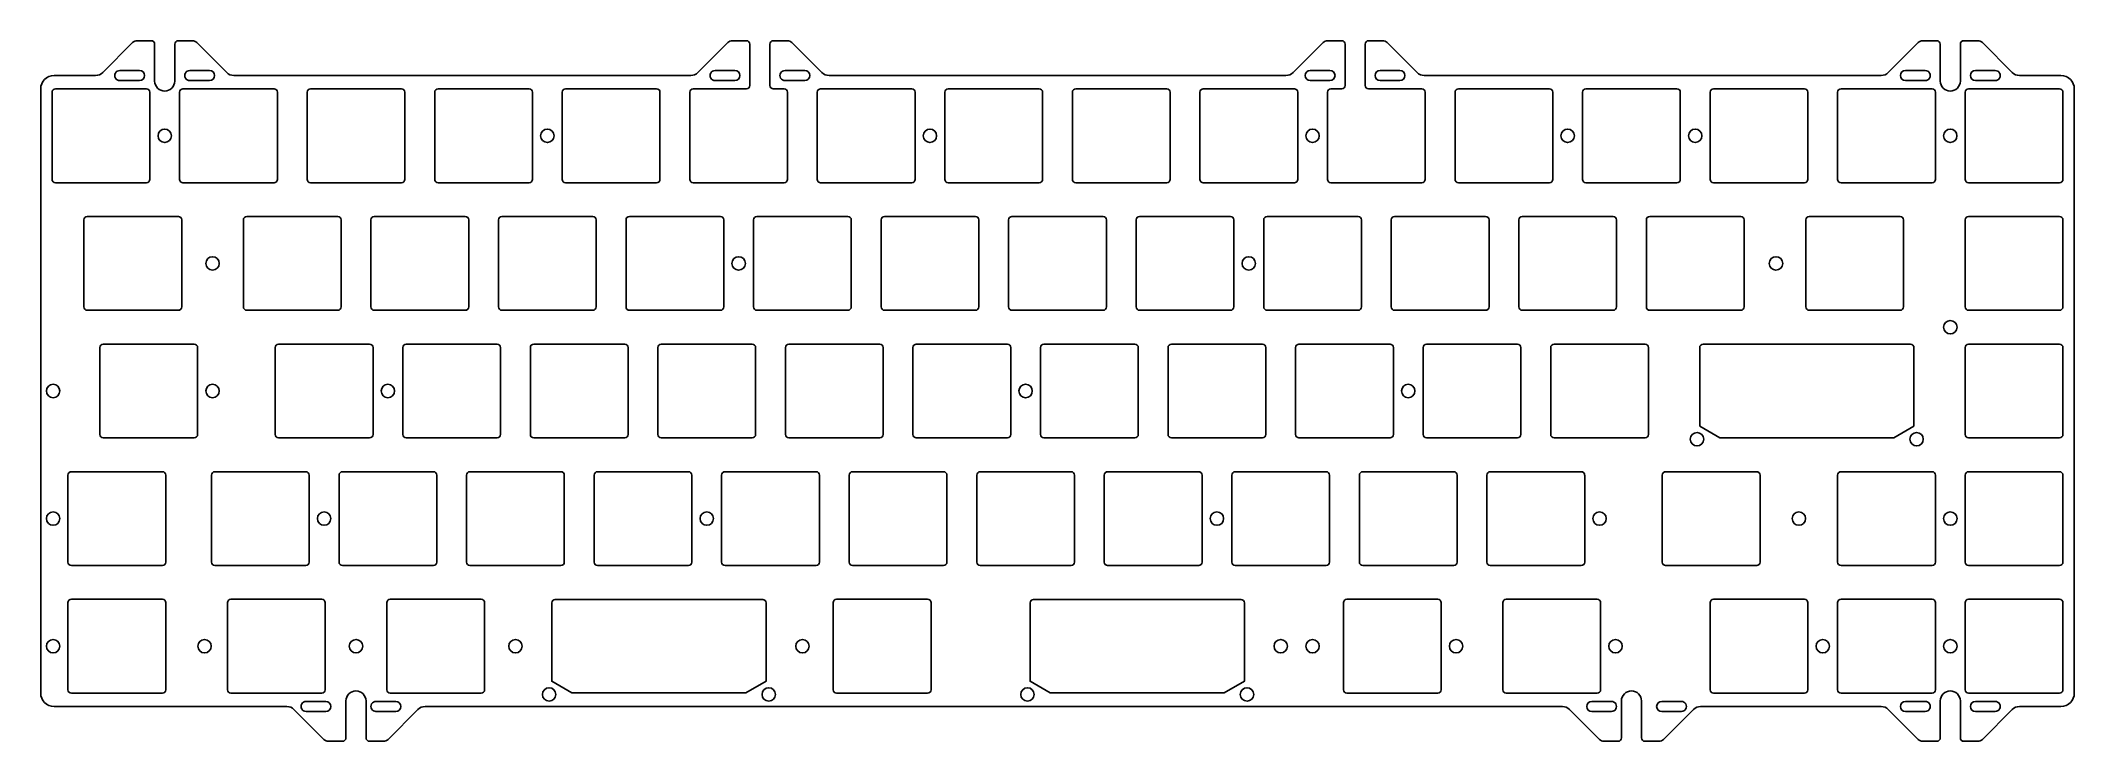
# Model space of a CAD drawing. Header units: millimetres. Extents: x -9 to 295, y -90 to 14.
import ezdxf

# ---------------------------------------------------------------- set-up
doc = ezdxf.new("R2010")
doc.units = ezdxf.units.MM
doc.layers.get('0').update_dxf_attribs({"linetype": 'CONTINUOUS'})
doc.layers.add('BLACK', color=7, linetype='CONTINUOUS')
doc.layers.add('Edge.Cuts', color=53, linetype='CONTINUOUS')

msp = doc.modelspace()

# ---------------------------------------------------------------- linework, layer by layer
for points in [[(240.35, 6.5), (240.35, -6.5, 0.4142123908), (240.85, -7), (254.45, -7, 0.4142135624), (254.95, -6.5), (254.95, 6.5, 0.4142135624), (254.45, 7), (240.85, 7, 0.4142123908)], [(259.4, 6.5), (259.4, -6.5, 0.4142123908), (259.9, -7), (273.5, -7, 0.4142135624), (274, -6.5), (274, 6.5, 0.4142135624), (273.5, 7), (259.9, 7, 0.4142123908)], [(254.6375, -12.55), (254.6375, -25.55, 0.4142123908), (255.1375, -26.05), (268.7375, -26.05, 0.4142135624), (269.2375, -25.55), (269.2375, -12.55, 0.4142135624), (268.7375, -12.05), (255.1375, -12.05, 0.4142123908)], [(238.79375, -31.625), (238.79375, -43.343), (241.79375, -45.075), (267.79375, -45.075), (270.79375, -43.343), (270.79375, -31.625, 0.4142135624), (270.29375, -31.125), (239.29375, -31.125, 0.4142123908)], [(9.18125, -64.15, 0.4142135624), (9.68125, -63.65), (9.68125, -50.65, 0.4142135624), (9.18125, -50.15), (-4.41875, -50.15, 0.4142123908), (-4.91875, -50.65), (-4.91875, -63.65, 0.4142123908), (-4.41875, -64.15)], [(30.6125, -64.15, 0.4142135624), (31.1125, -63.65), (31.1125, -50.65, 0.4142135624), (30.6125, -50.15), (17.0125, -50.15, 0.4142123908), (16.5125, -50.65), (16.5125, -63.65, 0.4142123908), (17.0125, -64.15)], [(-4.91875, -69.700025), (-4.91875, -82.700025, 0.4142123908), (-4.41875, -83.200025), (9.18125, -83.200025, 0.4142135624), (9.68125, -82.700025), (9.68125, -69.700025, 0.4142135624), (9.18125, -69.200025), (-4.41875, -69.200025, 0.4142123908)], [(18.89375, -69.700025), (18.89375, -82.700025, 0.4142123908), (19.39375, -83.200025), (32.99375, -83.200025, 0.4142135624), (33.49375, -82.700025), (33.49375, -69.700025, 0.4142135624), (32.99375, -69.200025), (19.39375, -69.200025, 0.4142123908)], [(42.70625, -69.700025), (42.70625, -82.700025, 0.4142123908), (43.20625, -83.200025), (56.80625, -83.200025, 0.4142135624), (57.30625, -82.700025), (57.30625, -69.700025, 0.4142135624), (56.80625, -69.200025), (43.20625, -69.200025, 0.4142123908)], [(67.34375, -69.725025), (67.34375, -81.443025), (70.34375, -83.175025), (96.34375, -83.175025), (99.34375, -81.443025), (99.34375, -69.725025, 0.4142135624), (98.84375, -69.225025), (67.84375, -69.225025, 0.4142123908)], [(109.38125, -69.700025), (109.38125, -82.700025, 0.4142123908), (109.88125, -83.200025), (123.48125, -83.200025, 0.4142135624), (123.98125, -82.700025), (123.98125, -69.700025, 0.4142135624), (123.48125, -69.200025), (109.88125, -69.200025, 0.4142123908)], [(138.78125, -69.725025), (138.78125, -81.443025), (141.78125, -83.175025), (167.78125, -83.175025), (170.78125, -81.443025), (170.78125, -69.725025, 0.4142135624), (170.28125, -69.225025), (139.28125, -69.225025, 0.4142123908)], [(185.58125, -69.700025), (185.58125, -82.700025, 0.4142123908), (186.08125, -83.200025), (199.68125, -83.200025, 0.4142135624), (200.18125, -82.700025), (200.18125, -69.700025, 0.4142135624), (199.68125, -69.200025), (186.08125, -69.200025, 0.4142123908)], [(209.39375, -69.700025), (209.39375, -82.700025, 0.4142123908), (209.89375, -83.200025), (223.49375, -83.200025, 0.4142135624), (223.99375, -82.700025), (223.99375, -69.700025, 0.4142135624), (223.49375, -69.200025), (209.89375, -69.200025, 0.4142123908)]]:
    msp.add_lwpolyline(points, format="xyb", close=True)
for centre in [(238.125, 0), (276.225, 0), (238.39375, -45.3), (271.193714, -45.3), (-7.14375, -57.15), (176.2125, -76.2), (180.975, -76.2), (202.405114, -76.2), (66.94375, -83.4), (99.743749, -83.4), (138.38125, -83.4), (171.18125, -83.4)]:
    msp.add_circle(centre, 1)
at = {"layer": 'BLACK', "linetype": 'Continuous'}
for p, q in [((-0.15625, -31.6), (-0.15625, -44.6)), ((13.94375, -31.1), (0.343751, -31.1)), ((14.44375, -44.6), (14.44375, -31.6)), ((0.343751, -45.1), (13.94375, -45.1))]:
    msp.add_line(p, q, dxfattribs=at)
at = {"layer": 'BLACK'}
for centre, radius, start, end in [((0.343751, -31.600001), 0.500001, 90, 179.99988541), ((13.94375, -31.6), 0.5, 0, 90), ((0.343751, -44.599999), 0.500001, 180.00011459, 270), ((13.94375, -44.6), 0.5, 270, 0)]:
    msp.add_arc(centre, radius, start, end, dxfattribs=at)
at = {"layer": 'Edge.Cuts', "linetype": 'Continuous'}
for p, q in [((0.264342, 9.439359), (4.732109, 13.907126)), ((5.439215, 14.20002), (7.525002, 14.20002)), ((8.025002, 13.70002), (8.025002, 8.17502)), ((11.025002, 8.17502), (11.025002, 13.70002)), ((11.525002, 14.20002), (13.610788, 14.20002)), ((14.317895, 13.907126), (18.785662, 9.43936)), ((89.164341, 9.439359), (93.632108, 13.907126)), ((94.339214, 14.20002), (96.425001, 14.20002)), ((96.925001, 13.70002), (96.925001, 7.5)), ((99.925001, 13.70002), (99.925001, 7.5)), ((100.425001, 14.20002), (102.510787, 14.20002)), ((103.217894, 13.907126), (107.685661, 9.43936)), ((178.06434, 9.43936), (182.532107, 13.907126)), ((183.239213, 14.20002), (185.325, 14.20002)), ((185.827271, 13.70002), (185.827271, 7.5)), ((188.827271, 13.70002), (188.827271, 7.5)), ((189.325, 14.20002), (191.410786, 14.20002)), ((192.117893, 13.907126), (196.58566, 9.43936)), ((266.964339, 9.43936), (271.432106, 13.907126)), ((272.139212, 14.20002), (274.224999, 14.20002)), ((274.724999, 13.70002), (274.724999, 8.17502)), ((277.724999, 8.17502), (277.724999, 13.70002)), ((278.224999, 14.20002), (280.310785, 14.20002)), ((281.017892, 13.907126), (285.485659, 9.43936)), ((2.825002, 9.75002), (5.775002, 9.75002)), ((13.275002, 9.75002), (16.225002, 9.75002)), ((91.725001, 9.75002), (94.675001, 9.75002)), ((102.175001, 9.75002), (105.125001, 9.75002)), ((180.625, 9.75002), (183.575, 9.75002)), ((191.075, 9.75002), (194.025, 9.75002)), ((272.474999, 9.75002), (269.524999, 9.75002)), ((282.924999, 9.75002), (279.974999, 9.75002)), ((-9, -83.199996), (-9, 7.00002)), ((-7.298864, 6.499999), (-7.298864, -6.499999)), ((-7, 9.00002), (-0.796319, 9.00002)), ((6.801136, 7), (-6.798863, 7)), ((5.775002, 8.25002), (2.825002, 8.25002)), ((7.301136, -6.5), (7.301136, 6.5)), ((11.751136, 6.5), (11.751136, -6.5)), ((25.851136, 7), (12.251136, 7)), ((16.225002, 8.25002), (13.275002, 8.25002)), ((19.846322, 9.00002), (88.10368, 9.00002)), ((26.351136, -6.5), (26.351136, 6.5)), ((30.801136, 6.5), (30.801136, -6.5)), ((44.901136, 7), (31.301136, 7)), ((45.401136, -6.5), (45.401136, 6.5)), ((49.851136, 6.5), (49.851136, -6.5)), ((63.951136, 7), (50.351136, 7)), ((64.451136, -6.5), (64.451136, 6.5)), ((68.901136, 6.5), (68.901136, -6.5)), ((83.001136, 7), (69.401136, 7)), ((83.501136, -6.5), (83.501136, 6.5)), ((87.951136, 6.5), (87.951136, -6.5)), ((96.425001, 7), (88.451136, 7)), ((94.675001, 8.25002), (91.725001, 8.25002)), ((100.425001, 7), (102.051136, 7)), ((105.125001, 8.25002), (102.175001, 8.25002)), ((102.551136, -6.5), (102.551136, 6.5)), ((107.001136, 6.5), (107.001136, -6.5)), ((121.101136, 7), (107.501136, 7)), ((108.746321, 9.00002), (177.003679, 9.00002)), ((121.601136, -6.5), (121.601136, 6.5)), ((126.051136, 6.5), (126.051136, -6.5)), ((140.151136, 7), (126.551136, 7)), ((140.651136, -6.5), (140.651136, 6.5)), ((145.101136, 6.5), (145.101136, -6.5)), ((159.201136, 7), (145.601136, 7)), ((159.701136, -6.5), (159.701136, 6.5)), ((164.151136, 6.5), (164.151136, -6.5)), ((178.251136, 7), (164.651136, 7)), ((178.751136, -6.5), (178.751136, 6.5)), ((183.575, 8.25002), (180.625, 8.25002)), ((183.201136, 6.5), (183.201136, -6.5)), ((185.327271, 7), (183.701136, 7)), ((189.327271, 7), (197.301136, 7)), ((194.025, 8.25002), (191.075, 8.25002)), ((197.64632, 9.00002), (265.903678, 9.00002)), ((197.801136, -6.5), (197.801136, 6.5)), ((202.251136, 6.5), (202.251136, -6.5)), ((216.351136, 7), (202.751136, 7)), ((216.851136, -6.5), (216.851136, 6.5)), ((221.301136, 6.5), (221.301136, -6.5)), ((235.401136, 7), (221.801136, 7)), ((235.901136, -6.5), (235.901136, 6.5)), ((269.524999, 8.25002), (272.474999, 8.25002)), ((278.451136, 6.5), (278.451136, -6.5)), ((292.551136, 7), (278.951136, 7)), ((279.974999, 8.25002), (282.924999, 8.25002)), ((286.546319, 9.00002), (292.750058, 9.00002)), ((293.051136, -6.5), (293.051136, 6.5)), ((294.750058, 7.00002), (294.750058, -83.199996)), ((-6.798864, -7), (6.801136, -7)), ((12.251136, -7), (25.851136, -7)), ((31.301136, -7), (44.901136, -7)), ((50.351136, -7), (63.951136, -7)), ((69.401136, -7), (83.001136, -7)), ((88.451136, -7), (102.051136, -7)), ((107.501136, -7), (121.101136, -7)), ((126.551136, -7), (140.151136, -7)), ((145.601136, -7), (159.201136, -7)), ((164.651136, -7), (178.251136, -7)), ((183.701136, -7), (197.301136, -7)), ((202.751136, -7), (216.351136, -7)), ((221.801136, -7), (235.401136, -7)), ((278.951136, -7), (292.551136, -7)), ((11.563636, -12.05), (-2.036363, -12.05)), ((35.376136, -12.05), (21.776136, -12.05)), ((54.426136, -12.05), (40.826136, -12.05)), ((73.476136, -12.05), (59.876136, -12.05)), ((92.526136, -12.05), (78.926136, -12.05)), ((111.576136, -12.05), (97.976136, -12.05)), ((130.626136, -12.05), (117.026136, -12.05)), ((149.676136, -12.05), (136.076136, -12.05)), ((168.726136, -12.05), (155.126136, -12.05)), ((187.776136, -12.05), (174.176136, -12.05)), ((206.826136, -12.05), (193.226136, -12.05)), ((225.876136, -12.05), (212.276136, -12.05)), ((244.926136, -12.05), (231.326136, -12.05)), ((292.551136, -12.05), (278.951136, -12.05)), ((-2.536364, -12.550001), (-2.536364, -25.549999)), ((12.063636, -25.55), (12.063636, -12.55)), ((21.276136, -12.55), (21.276136, -25.55)), ((35.876136, -25.55), (35.876136, -12.55)), ((40.326136, -12.55), (40.326136, -25.55)), ((54.926136, -25.55), (54.926136, -12.55)), ((59.376136, -12.55), (59.376136, -25.55)), ((73.976136, -25.55), (73.976136, -12.55)), ((78.426136, -12.55), (78.426136, -25.55)), ((93.026136, -25.55), (93.026136, -12.55)), ((97.476136, -12.55), (97.476136, -25.55)), ((112.076136, -25.55), (112.076136, -12.55)), ((116.526136, -12.55), (116.526136, -25.55)), ((131.126136, -25.55), (131.126136, -12.55)), ((135.576136, -12.55), (135.576136, -25.55)), ((150.176136, -25.55), (150.176136, -12.55)), ((154.626136, -12.55), (154.626136, -25.55)), ((169.226136, -25.55), (169.226136, -12.55)), ((173.676136, -12.55), (173.676136, -25.55)), ((188.276136, -25.55), (188.276136, -12.55)), ((192.726136, -12.55), (192.726136, -25.55)), ((207.326136, -25.55), (207.326136, -12.55)), ((211.776136, -12.55), (211.776136, -25.55)), ((226.376136, -25.55), (226.376136, -12.55)), ((230.826136, -12.55), (230.826136, -25.55)), ((245.426136, -25.55), (245.426136, -12.55)), ((278.451136, -12.55), (278.451136, -25.55)), ((293.051136, -25.55), (293.051136, -12.55)), ((-2.036363, -26.05), (11.563636, -26.05)), ((21.776136, -26.05), (35.376136, -26.05)), ((40.826136, -26.05), (54.426136, -26.05)), ((59.876136, -26.05), (73.476136, -26.05)), ((78.926136, -26.05), (92.526136, -26.05)), ((97.976136, -26.05), (111.576136, -26.05)), ((117.026136, -26.05), (130.626136, -26.05)), ((136.076136, -26.05), (149.676136, -26.05)), ((155.126136, -26.05), (168.726136, -26.05)), ((174.176136, -26.05), (187.776136, -26.05)), ((193.226136, -26.05), (206.826136, -26.05)), ((212.276136, -26.05), (225.876136, -26.05)), ((231.326136, -26.05), (244.926136, -26.05)), ((278.951136, -26.05), (292.551136, -26.05)), ((26.038636, -31.6), (26.038636, -44.6)), ((40.138636, -31.1), (26.538636, -31.1)), ((40.638636, -44.6), (40.638636, -31.6)), ((45.088636, -31.6), (45.088636, -44.6)), ((59.188636, -31.1), (45.588636, -31.1)), ((59.688636, -44.6), (59.688636, -31.6)), ((64.138636, -31.6), (64.138636, -44.6)), ((78.238636, -31.1), (64.638636, -31.1)), ((78.738636, -44.6), (78.738636, -31.6)), ((83.188636, -31.6), (83.188636, -44.6)), ((97.288636, -31.1), (83.688636, -31.1)), ((97.788636, -44.6), (97.788636, -31.6)), ((102.238636, -31.6), (102.238636, -44.6)), ((116.338636, -31.1), (102.738636, -31.1)), ((116.838636, -44.6), (116.838636, -31.6)), ((121.288636, -31.6), (121.288636, -44.6)), ((135.388636, -31.1), (121.788636, -31.1)), ((135.888636, -44.6), (135.888636, -31.6)), ((140.338636, -31.6), (140.338636, -44.6)), ((154.438636, -31.1), (140.838636, -31.1)), ((154.938636, -44.6), (154.938636, -31.6)), ((159.388636, -31.6), (159.388636, -44.6)), ((173.488636, -31.1), (159.888636, -31.1)), ((173.988636, -44.6), (173.988636, -31.6)), ((178.438636, -31.6), (178.438636, -44.6)), ((192.538636, -31.1), (178.938636, -31.1)), ((193.038636, -44.6), (193.038636, -31.6)), ((197.488636, -31.6), (197.488636, -44.6)), ((211.588636, -31.1), (197.988636, -31.1)), ((212.088636, -44.6), (212.088636, -31.6)), ((216.538636, -31.6), (216.538636, -44.6)), ((230.638636, -31.1), (217.038636, -31.1)), ((231.138636, -44.6), (231.138636, -31.6)), ((278.451136, -31.6), (278.451136, -44.6)), ((292.551136, -31.1), (278.951136, -31.1)), ((293.051136, -44.6), (293.051136, -31.6)), ((26.538636, -45.1), (40.138636, -45.1)), ((45.588636, -45.1), (59.188636, -45.1)), ((64.638636, -45.1), (78.238636, -45.1)), ((83.688636, -45.1), (97.288636, -45.1)), ((102.738636, -45.1), (116.338636, -45.1)), ((121.788636, -45.1), (135.388636, -45.1)), ((140.838636, -45.1), (154.438636, -45.1)), ((159.888636, -45.1), (173.488636, -45.1)), ((178.938636, -45.1), (192.538636, -45.1)), ((197.988636, -45.1), (211.588636, -45.1)), ((217.038636, -45.1), (230.638636, -45.1)), ((278.951136, -45.1), (292.551136, -45.1)), ((35.563636, -50.65), (35.563636, -63.65)), ((49.663636, -50.15), (36.063636, -50.15)), ((50.163636, -63.65), (50.163636, -50.65)), ((54.613636, -50.65), (54.613636, -63.65)), ((68.713636, -50.15), (55.113636, -50.15)), ((69.213636, -63.65), (69.213636, -50.65)), ((73.663636, -50.65), (73.663636, -63.65)), ((87.763636, -50.15), (74.163636, -50.15)), ((88.263636, -63.65), (88.263636, -50.65)), ((92.713636, -50.65), (92.713636, -63.65)), ((106.813636, -50.15), (93.213636, -50.15)), ((107.313636, -63.65), (107.313636, -50.65)), ((111.763636, -50.65), (111.763636, -63.65)), ((125.863636, -50.15), (112.263636, -50.15)), ((126.363636, -63.65), (126.363636, -50.65)), ((130.813636, -50.65), (130.813636, -63.65)), ((144.913636, -50.15), (131.313636, -50.15)), ((145.413636, -63.65), (145.413636, -50.65)), ((149.863636, -50.65), (149.863636, -63.65)), ((163.963636, -50.15), (150.363636, -50.15)), ((164.463636, -63.65), (164.463636, -50.65)), ((168.913636, -50.65), (168.913636, -63.65)), ((183.013636, -50.15), (169.413636, -50.15)), ((183.513636, -63.65), (183.513636, -50.65)), ((187.963636, -50.65), (187.963636, -63.65)), ((202.063636, -50.15), (188.463636, -50.15)), ((202.563636, -63.65), (202.563636, -50.65)), ((207.013636, -50.65), (207.013636, -63.65)), ((221.113636, -50.15), (207.513636, -50.15)), ((221.613636, -63.65), (221.613636, -50.65)), ((233.207386, -50.65), (233.207386, -63.656801)), ((247.307236, -50.15), (233.707386, -50.15)), ((247.807386, -63.65), (247.807386, -50.657272)), ((259.401136, -50.65), (259.401136, -63.65)), ((273.501136, -50.15), (259.901136, -50.15)), ((274.001136, -63.65), (274.001136, -50.65)), ((278.451136, -50.65), (278.451136, -63.65)), ((292.551136, -50.15), (278.951136, -50.15)), ((293.051136, -63.65), (293.051136, -50.65)), ((36.063636, -64.15), (49.663636, -64.15)), ((55.113636, -64.15), (68.713636, -64.15)), ((74.163636, -64.15), (87.763636, -64.15)), ((93.213636, -64.15), (106.813636, -64.15)), ((112.263636, -64.15), (125.863636, -64.15)), ((131.313636, -64.15), (144.913636, -64.15)), ((150.363636, -64.15), (163.963636, -64.15)), ((169.413636, -64.15), (183.013636, -64.15)), ((188.463636, -64.15), (202.063636, -64.15)), ((207.513636, -64.15), (221.113636, -64.15)), ((233.707536, -64.15), (247.307386, -64.15)), ((259.901136, -64.15), (273.501136, -64.15)), ((278.951136, -64.15), (292.551136, -64.15)), ((240.351136, -69.7), (240.351136, -82.7)), ((254.451136, -69.2), (240.851136, -69.2)), ((254.951136, -82.7), (254.951136, -69.7)), ((259.401136, -69.7), (259.401136, -82.7)), ((273.501136, -69.2), (259.901136, -69.2)), ((274.001136, -82.7), (274.001136, -69.7)), ((278.451136, -69.7), (278.451136, -82.7)), ((292.551136, -69.2), (278.951136, -69.2)), ((293.051136, -82.7), (293.051136, -69.7)), ((33.583327, -84.449996), (30.633331, -84.449996)), ((36.595067, -84.374996), (36.595067, -89.899996)), ((39.595067, -89.899996), (39.595067, -84.374996)), ((44.033327, -84.449996), (41.083331, -84.449996)), ((225.616669, -84.449996), (222.666669, -84.449996)), ((227.104933, -84.374996), (227.104933, -89.899996)), ((230.104933, -89.899996), (230.104933, -84.374996)), ((236.066665, -84.449996), (233.116669, -84.449996)), ((240.851136, -83.2), (254.451136, -83.2)), ((259.901136, -83.2), (273.501136, -83.2)), ((272.474999, -84.449996), (269.524999, -84.449996)), ((274.724999, -84.374996), (274.724999, -89.899996)), ((277.724999, -89.899996), (277.724999, -84.374996)), ((278.951136, -83.2), (292.551136, -83.2)), ((282.924999, -84.449996), (279.974999, -84.449996)), ((27.773747, -85.199996), (-7, -85.199996)), ((33.302174, -90.107102), (28.834407, -85.639335)), ((30.633331, -85.949996), (33.583331, -85.949996)), ((41.083331, -85.949996), (44.033331, -85.949996)), ((47.355727, -85.639335), (42.88796, -90.107102)), ((218.283613, -85.199996), (48.416388, -85.199996)), ((223.81204, -90.107102), (219.344273, -85.639335)), ((222.666669, -85.949996), (225.616669, -85.949996)), ((233.116669, -85.949996), (236.066669, -85.949996)), ((237.865594, -85.639335), (233.397827, -90.107102)), ((265.903678, -85.199996), (238.926254, -85.199996)), ((271.432106, -90.107102), (266.964339, -85.639335)), ((269.524999, -85.949996), (272.474999, -85.949996)), ((279.974999, -85.949996), (282.924999, -85.949996)), ((285.485659, -85.639335), (281.017892, -90.107102)), ((292.750058, -85.199996), (286.546319, -85.199996)), ((36.095067, -90.399996), (34.009281, -90.399996)), ((42.180854, -90.399996), (40.095067, -90.399996)), ((226.604933, -90.399996), (224.519147, -90.399996)), ((232.69072, -90.399996), (230.604933, -90.399996)), ((274.224999, -90.399996), (272.139212, -90.399996)), ((280.310785, -90.399996), (278.224999, -90.399996))]:
    msp.add_line(p, q, dxfattribs=at)
at = {"layer": 'Edge.Cuts'}
for centre in [(9.525, 0), (66.676136, 0), (123.826136, 0), (180.976136, 0), (219.071536, 0), (16.6699, -19.05), (95.251136, -19.05), (171.451135, -19.05), (250.191136, -19.050016), (276.226136, -28.575), (-7.142614, -38.1), (16.669536, -38.0992), (42.863636, -38.1), (138.1136, -38.1), (195.2636, -38.1), (33.338636, -57.15), (90.488636, -57.15), (166.6886, -57.15), (223.8386, -57.15), (253.604474, -57.150048), (276.226368, -57.150048), (-7.14265, -76.2), (15.479225, -76.2), (38.101136, -76.2), (61.913636, -76.2), (104.775, -76.2), (226.21875, -76.2), (257.175, -76.2), (276.226368, -76.2)]:
    msp.add_circle(centre, 1, dxfattribs=at)
for centre, radius, start, end in [((5.4392, 13.2), 1.000002, 89.99914058, 134.99858201), ((7.525, 13.7), 0.50002, 0.00229182, 89.99977083), ((11.525, 13.7), 0.499998, 89.99977083, 179.99770816), ((13.6108, 13.2), 1.00002, 45.00125593, 90.00068754), ((94.3392, 13.2), 1.000003, 89.99919788, 134.99862252), ((96.425, 13.7), 0.50002, 0.00229183, 89.99988541), ((100.425, 13.7), 0.499999, 89.99988541, 179.99770816), ((102.5108, 13.2), 1.00002, 45.00129645, 90.00074483), ((183.2392, 13.2), 1.000004, 89.99925517, 134.99866304), ((185.324965, 13.699985), 0.500035, 0.00401042, 89.99598958), ((189.324988, 13.700032), 0.499988, 89.99862487, 180.00137513), ((191.4108, 13.2), 1.00002, 45.00133696, 90.00080212), ((272.1392, 13.2), 1.000005, 89.99931246, 134.99870355), ((274.225, 13.7), 0.50002, 0.00229184, 90.00011459), ((278.225, 13.7), 0.500001, 90.00011459, 179.99770817), ((280.3108, 13.2), 1.00002, 45.00137748, 90.00085942), ((-0.796316, 10.500016), 1.499996, 269.99988541, 315.00002701), ((2.825, 9.00002), 0.75, 89.99984721, 270.00015279), ((5.775, 9.00002), 0.75, 270.00015279, 89.99984721), ((13.275, 9.00002), 0.75, 89.99984721, 270.00015279), ((16.225, 9.00002), 0.75, 270.00015279, 89.99984721), ((19.8463, 10.5), 1.49998, 225.00005402, 270.00084035), ((88.1037, 10.5), 1.499973, 269.99923605, 315), ((91.725, 9), 0.74998, 89.99992361, 270.0000764), ((94.675, 9), 0.75002, 270.0000764, 89.99992361), ((102.175, 9), 0.74998, 89.99992361, 270.0000764), ((105.125, 9), 0.75002, 270.0000764, 89.99992361), ((108.7463, 10.5), 1.49998, 225.00002701, 270.00080215), ((177.0037, 10.5), 1.499971, 269.99919785, 315), ((180.625, 9), 0.74998, 90, 270), ((183.575, 9), 0.75002, 270, 90), ((191.075, 9), 0.74998, 90, 270), ((194.025, 9), 0.75002, 270, 90), ((197.6463, 10.5), 1.49998, 225, 270.00076395), ((265.9037, 10.5), 1.499971, 269.99915965, 314.99997299), ((269.525, 9), 0.74998, 90.00007639, 269.9999236), ((272.475, 9), 0.75002, 269.9999236, 90.00007639), ((279.975, 9), 0.74998, 90.00007639, 269.9999236), ((282.925, 9), 0.75002, 269.9999236, 90.00007639), ((286.5463, 10.5), 1.49998, 224.99997299, 270.00072576), ((-6.999998, 7.000018), 2.000002, 90.0000573, 179.9999427), ((-6.798863, 6.499999), 0.500001, 90, 180), ((6.8011, 6.5), 0.5, 0, 89.9958747), ((9.525002, 8.17502), 1.5, 180, 0), ((12.2511, 6.5), 0.499964, 89.9958747, 180), ((25.8511, 6.5), 0.5, 0, 89.9958747), ((31.3011, 6.5), 0.499964, 89.9958747, 180), ((44.9011, 6.5), 0.5, 0, 89.9958747), ((50.3511, 6.5), 0.499964, 89.9958747, 180), ((63.9511, 6.5), 0.5, 0, 89.9958747), ((69.4011, 6.5), 0.499964, 89.9958747, 180), ((83.0011, 6.5), 0.5, 0, 89.9958747), ((88.4511, 6.5), 0.499964, 89.9958747, 180), ((96.425013, 7.499988), 0.499988, 269.99862487, 0.00137513), ((100.424989, 7.499988), 0.499988, 179.99862487, 270.00137513), ((102.0511, 6.5), 0.5, 0, 89.9958747), ((107.5011, 6.5), 0.499964, 89.9958747, 180), ((121.1011, 6.5), 0.5, 0, 89.9958747), ((126.5511, 6.5), 0.499964, 89.9958747, 180), ((140.1511, 6.5), 0.5, 0, 89.9958747), ((145.6011, 6.5), 0.499964, 89.9958747, 180), ((159.2011, 6.5), 0.5, 0, 89.9958747), ((164.6511, 6.5), 0.499964, 89.9958747, 180), ((178.2511, 6.5), 0.5, 0, 89.9958747), ((183.7011, 6.5), 0.499964, 89.9958747, 180), ((185.327283, 7.499988), 0.499988, 269.99862487, 0.00137513), ((189.327259, 7.499988), 0.499988, 179.99862487, 270.00137513), ((197.3011, 6.5), 0.5, 0, 89.9958747), ((202.7511, 6.5), 0.499964, 89.9958747, 180), ((216.3511, 6.5), 0.5, 0, 89.9958747), ((221.8011, 6.5), 0.499964, 89.9958747, 180), ((235.4011, 6.5), 0.5, 0, 89.9958747), ((276.224999, 8.17502), 1.5, 180, 0), ((278.9511, 6.5), 0.499964, 89.9958747, 180), ((292.5511, 6.5), 0.5, 0, 89.9958747), ((292.7501, 7), 2.00002, 0.00057297, 90.0012032), ((-6.798863, -6.499999), 0.500001, 180, 269.99988541), ((6.8011, -6.5), 0.500036, 270.0041253, 0), ((12.2511, -6.5), 0.5, 180, 270.0041253), ((25.8511, -6.5), 0.500036, 270.0041253, 0), ((31.3011, -6.5), 0.5, 180, 270.0041253), ((44.9011, -6.5), 0.500036, 270.0041253, 0), ((50.3511, -6.5), 0.5, 180, 270.0041253), ((63.9511, -6.5), 0.500036, 270.0041253, 0), ((69.4011, -6.5), 0.5, 180, 270.0041253), ((83.0011, -6.5), 0.500036, 270.0041253, 0), ((88.4511, -6.5), 0.5, 180, 270.0041253), ((102.0511, -6.5), 0.500036, 270.0041253, 0), ((107.5011, -6.5), 0.5, 180, 270.0041253), ((121.1011, -6.5), 0.500036, 270.0041253, 0), ((126.5511, -6.5), 0.5, 180, 270.0041253), ((140.1511, -6.5), 0.500036, 270.0041253, 0), ((145.6011, -6.5), 0.5, 180, 270.0041253), ((159.2011, -6.5), 0.500036, 270.0041253, 0), ((164.6511, -6.5), 0.5, 180, 270.0041253), ((178.2511, -6.5), 0.500036, 270.0041253, 0), ((183.7011, -6.5), 0.5, 180, 270.0041253), ((197.3011, -6.5), 0.500036, 270.0041253, 0), ((202.7511, -6.5), 0.5, 180, 270.0041253), ((216.3511, -6.5), 0.500036, 270.0041253, 0), ((221.8011, -6.5), 0.5, 180, 270.0041253), ((235.4011, -6.5), 0.500036, 270.0041253, 0), ((278.9511, -6.5), 0.5, 180, 270.0041253), ((292.5511, -6.5), 0.500036, 270.0041253, 0), ((-2.036363, -12.550001), 0.500001, 90, 180), ((11.5636, -12.55), 0.5, 0, 89.9958747), ((21.7761, -12.55), 0.499964, 89.9958747, 180), ((35.3761, -12.55), 0.5, 0, 89.9958747), ((40.8261, -12.55), 0.499964, 89.9958747, 180), ((54.4261, -12.55), 0.5, 0, 89.9958747), ((59.8761, -12.55), 0.499964, 89.9958747, 180), ((73.4761, -12.55), 0.5, 0, 89.9958747), ((78.9261, -12.55), 0.499964, 89.9958747, 180), ((92.5261, -12.55), 0.5, 0, 89.9958747), ((97.9761, -12.55), 0.499964, 89.9958747, 180), ((111.5761, -12.55), 0.5, 0, 89.9958747), ((117.0261, -12.55), 0.499964, 89.9958747, 180), ((130.6261, -12.55), 0.5, 0, 89.9958747), ((136.0761, -12.55), 0.499964, 89.9958747, 180), ((149.6761, -12.55), 0.5, 0, 89.9958747), ((155.1261, -12.55), 0.499964, 89.9958747, 180), ((168.7261, -12.55), 0.5, 0, 89.9958747), ((174.1761, -12.55), 0.499964, 89.9958747, 180), ((187.7761, -12.55), 0.5, 0, 89.9958747), ((193.2261, -12.55), 0.499964, 89.9958747, 180), ((206.8261, -12.55), 0.5, 0, 89.9958747), ((212.2761, -12.55), 0.499964, 89.9958747, 180), ((225.8761, -12.55), 0.5, 0, 89.9958747), ((231.3261, -12.55), 0.499964, 89.9958747, 180), ((244.9261, -12.55), 0.5, 0, 89.9958747), ((278.9511, -12.55), 0.499964, 89.9958747, 180), ((292.5511, -12.55), 0.5, 0, 89.9958747), ((-2.036363, -25.549999), 0.500001, 180, 270), ((11.5636, -25.55), 0.500036, 270.0041253, 0), ((21.7761, -25.55), 0.5, 180, 270.0041253), ((35.3761, -25.55), 0.500036, 270.0041253, 0), ((40.8261, -25.55), 0.5, 180, 270.0041253), ((54.4261, -25.55), 0.500036, 270.0041253, 0), ((59.8761, -25.55), 0.5, 180, 270.0041253), ((73.4761, -25.55), 0.500036, 270.0041253, 0), ((78.9261, -25.55), 0.5, 180, 270.0041253), ((92.5261, -25.55), 0.500036, 270.0041253, 0), ((97.9761, -25.55), 0.5, 180, 270.0041253), ((111.5761, -25.55), 0.500036, 270.0041253, 0), ((117.0261, -25.55), 0.5, 180, 270.0041253), ((130.6261, -25.55), 0.500036, 270.0041253, 0), ((136.0761, -25.55), 0.5, 180, 270.0041253), ((149.6761, -25.55), 0.500036, 270.0041253, 0), ((155.1261, -25.55), 0.5, 180, 270.0041253), ((168.7261, -25.55), 0.500036, 270.0041253, 0), ((174.1761, -25.55), 0.5, 180, 270.0041253), ((187.7761, -25.55), 0.500036, 270.0041253, 0), ((193.2261, -25.55), 0.5, 180, 270.0041253), ((206.8261, -25.55), 0.500036, 270.0041253, 0), ((212.2761, -25.55), 0.5, 180, 270.0041253), ((225.8761, -25.55), 0.500036, 270.0041253, 0), ((231.3261, -25.55), 0.5, 180, 270.0041253), ((244.9261, -25.55), 0.500036, 270.0041253, 0), ((278.9511, -25.55), 0.5, 180, 270.0041253), ((292.5511, -25.55), 0.500036, 270.0041253, 0), ((26.5386, -31.6), 0.499964, 89.9958747, 180), ((40.1386, -31.6), 0.5, 0, 89.9958747), ((45.5886, -31.6), 0.499964, 89.9958747, 180), ((59.1886, -31.6), 0.5, 0, 89.9958747), ((64.6386, -31.6), 0.499964, 89.9958747, 180), ((78.2386, -31.6), 0.5, 0, 89.9958747), ((83.6886, -31.6), 0.499964, 89.9958747, 180), ((97.2886, -31.6), 0.5, 0, 89.9958747), ((102.7386, -31.6), 0.499964, 89.9958747, 180), ((116.3386, -31.6), 0.5, 0, 89.9958747), ((121.7886, -31.6), 0.499964, 89.9958747, 180), ((135.3886, -31.6), 0.5, 0, 89.9958747), ((140.8386, -31.6), 0.499964, 89.9958747, 180), ((154.4386, -31.6), 0.5, 0, 89.9958747), ((159.8886, -31.6), 0.499964, 89.9958747, 180), ((173.4886, -31.6), 0.5, 0, 89.9958747), ((178.9386, -31.6), 0.499964, 89.9958747, 180), ((192.5386, -31.6), 0.5, 0, 89.9958747), ((197.9886, -31.6), 0.499964, 89.9958747, 180), ((211.5886, -31.6), 0.5, 0, 89.9958747), ((217.0386, -31.6), 0.499964, 89.9958747, 180), ((230.6386, -31.6), 0.5, 0, 89.9958747), ((278.9511, -31.6), 0.499964, 89.9958747, 180), ((292.5511, -31.6), 0.5, 0, 89.9958747), ((26.5386, -44.6), 0.5, 180, 270.0041253), ((40.1386, -44.6), 0.500036, 270.0041253, 0), ((45.5886, -44.6), 0.5, 180, 270.0041253), ((59.1886, -44.6), 0.500036, 270.0041253, 0), ((64.6386, -44.6), 0.5, 180, 270.0041253), ((78.2386, -44.6), 0.500036, 270.0041253, 0), ((83.6886, -44.6), 0.5, 180, 270.0041253), ((97.2886, -44.6), 0.500036, 270.0041253, 0), ((102.7386, -44.6), 0.5, 180, 270.0041253), ((116.3386, -44.6), 0.500036, 270.0041253, 0), ((121.7886, -44.6), 0.5, 180, 270.0041253), ((135.3886, -44.6), 0.500036, 270.0041253, 0), ((140.8386, -44.6), 0.5, 180, 270.0041253), ((154.4386, -44.6), 0.500036, 270.0041253, 0), ((159.8886, -44.6), 0.5, 180, 270.0041253), ((173.4886, -44.6), 0.500036, 270.0041253, 0), ((178.9386, -44.6), 0.5, 180, 270.0041253), ((192.5386, -44.6), 0.500036, 270.0041253, 0), ((197.9886, -44.6), 0.5, 180, 270.0041253), ((211.5886, -44.6), 0.500036, 270.0041253, 0), ((217.0386, -44.6), 0.5, 180, 270.0041253), ((230.6386, -44.6), 0.500036, 270.0041253, 0), ((278.9511, -44.6), 0.5, 180, 270.0041253), ((292.5511, -44.6), 0.500036, 270.0041253, 0), ((36.0636, -50.65), 0.499964, 89.9958747, 180), ((49.6636, -50.65), 0.5, 0, 89.9958747), ((55.1136, -50.65), 0.499964, 89.9958747, 180), ((68.7136, -50.65), 0.5, 0, 89.9958747), ((74.1636, -50.65), 0.499964, 89.9958747, 180), ((87.7636, -50.65), 0.5, 0, 89.9958747), ((93.2136, -50.65), 0.499964, 89.9958747, 180), ((106.8136, -50.65), 0.5, 0, 89.9958747), ((112.2636, -50.65), 0.499964, 89.9958747, 180), ((125.8636, -50.65), 0.5, 0, 89.9958747), ((131.3136, -50.65), 0.499964, 89.9958747, 180), ((144.9136, -50.65), 0.5, 0, 89.9958747), ((150.3636, -50.65), 0.499964, 89.9958747, 180), ((163.9636, -50.65), 0.5, 0, 89.9958747), ((169.4136, -50.65), 0.499964, 89.9958747, 180), ((183.0136, -50.65), 0.5, 0, 89.9958747), ((188.4636, -50.65), 0.499964, 89.9958747, 180), ((202.0636, -50.65), 0.5, 0, 89.9958747), ((207.5136, -50.65), 0.499964, 89.9958747, 180), ((221.1136, -50.65), 0.5, 0, 89.9958747), ((233.7073, -50.65), 0.499914, 89.99014414, 180), ((247.3072, -50.6502), 0.5002, 359.18996382, 89.99587635), ((259.9011, -50.65), 0.499964, 89.9958747, 180), ((273.5011, -50.65), 0.5, 0, 89.9958747), ((278.9511, -50.65), 0.499964, 89.9958747, 180), ((292.5511, -50.65), 0.5, 0, 89.9958747), ((36.0636, -63.65), 0.5, 180, 270.0041253), ((49.6636, -63.65), 0.500036, 270.0041253, 0), ((55.1136, -63.65), 0.5, 180, 270.0041253), ((68.7136, -63.65), 0.500036, 270.0041253, 0), ((74.1636, -63.65), 0.5, 180, 270.0041253), ((87.7636, -63.65), 0.500036, 270.0041253, 0), ((93.2136, -63.65), 0.5, 180, 270.0041253), ((106.8136, -63.65), 0.500036, 270.0041253, 0), ((112.2636, -63.65), 0.5, 180, 270.0041253), ((125.8636, -63.65), 0.500036, 270.0041253, 0), ((131.3136, -63.65), 0.5, 180, 270.0041253), ((144.9136, -63.65), 0.500036, 270.0041253, 0), ((150.3636, -63.65), 0.5, 180, 270.0041253), ((163.9636, -63.65), 0.500036, 270.0041253, 0), ((169.4136, -63.65), 0.5, 180, 270.0041253), ((183.0136, -63.65), 0.500036, 270.0041253, 0), ((188.4636, -63.65), 0.5, 180, 270.0041253), ((202.0636, -63.65), 0.500036, 270.0041253, 0), ((207.5136, -63.65), 0.5, 180, 270.0041253), ((221.1136, -63.65), 0.500036, 270.0041253, 0), ((233.7075, -63.6498), 0.5002, 180.80201864, 270.00412365), ((247.3074, -63.65), 0.499986, 269.99839556, 0), ((259.9011, -63.65), 0.5, 180, 270.0041253), ((273.5011, -63.65), 0.500036, 270.0041253, 0), ((278.9511, -63.65), 0.5, 180, 270.0041253), ((292.5511, -63.65), 0.500036, 270.0041253, 0), ((240.8511, -69.7), 0.499964, 89.9958747, 180), ((254.4511, -69.7), 0.5, 0, 89.9958747), ((259.9011, -69.7), 0.499964, 89.9958747, 180), ((273.5011, -69.7), 0.5, 0, 89.9958747), ((278.9511, -69.7), 0.499964, 89.9958747, 180), ((292.5511, -69.7), 0.5, 0, 89.9958747), ((-6.999998, -83.199994), 2.000002, 180.0000573, 269.9999427), ((30.63333, -85.2), 0.749996, 89.99992361, 270.00007639), ((33.5833, -85.2), 0.750004, 270.00236824, 89.99793736), ((38.095067, -84.374996), 1.5, 0, 180), ((41.0833, -85.2), 0.749996, 89.99763179, 270.00236824), ((44.0333, -85.2), 0.750004, 270.00236824, 89.99793736), ((222.6667, -85.2), 0.749996, 90.00236821, 269.99763176), ((225.6167, -85.2), 0.750004, 269.99763176, 90.00236821), ((228.604933, -84.374996), 1.5, 0, 180), ((233.1167, -85.2), 0.749996, 90.00236821, 269.99763176), ((236.0667, -85.2), 0.750004, 269.99763176, 90.00267379), ((240.8511, -82.7), 0.5, 180, 270.0041253), ((254.4511, -82.7), 0.500036, 270.0041253, 0), ((259.9011, -82.7), 0.5, 180, 270.0041253), ((269.525, -85.2), 0.749996, 90.00007639, 269.99992361), ((272.475, -85.2), 0.750004, 269.99992361, 90.00007639), ((273.5011, -82.7), 0.500036, 270.0041253, 0), ((276.224999, -84.374996), 1.5, 0, 180), ((278.9511, -82.7), 0.5, 180, 270.0041253), ((279.975, -85.2), 0.749996, 90.00007639, 269.99992361), ((282.925, -85.2), 0.750004, 269.99992361, 90.00007639), ((292.5511, -82.7), 0.500036, 270.0041253, 0), ((292.7501, -83.2), 1.999958, 269.99879679, 0.00011459), ((27.7737, -86.7), 1.500004, 44.99886563, 89.99820474), ((48.4164, -86.7), 1.500012, 90.00045837, 135.00021607), ((218.2836, -86.7), 1.500004, 44.99978393, 89.99950344), ((238.9263, -86.7), 1.500036, 90.00175707, 135.00110736), ((265.9037, -86.7), 1.500004, 45.00070225, 90.00084034), ((286.5463, -86.7), 1.49999, 89.99927426, 134.99935177), ((34.0093, -89.4), 0.999996, 224.99902767, 269.99891138), ((36.0951, -89.9), 0.499967, 269.99621845, 0.0004584), ((40.0951, -89.9), 0.499996, 179.99954166, 269.99621845), ((42.1809, -89.4), 0.999964, 269.99736438, 314.99829834), ((224.5191, -89.4), 0.999996, 225.00170166, 270.00269291), ((226.6049, -89.9), 0.500033, 270.00378155, 0.00045834), ((230.6049, -89.9), 0.499996, 179.9995416, 270.00378155), ((232.6907, -89.4), 1.000011, 270.00114592, 315.00101284), ((272.1392, -89.4), 0.999996, 225.00032412, 270.00068755), ((274.225, -89.9), 0.499999, 269.99988541, 0.00045837), ((278.225, -89.9), 0.499996, 179.99954163, 269.99988541), ((280.3108, -89.4), 0.999986, 269.99914056, 314.99959485)]:
    msp.add_arc(centre, radius, start, end, dxfattribs=at)

doc.saveas('drawing.dxf')
